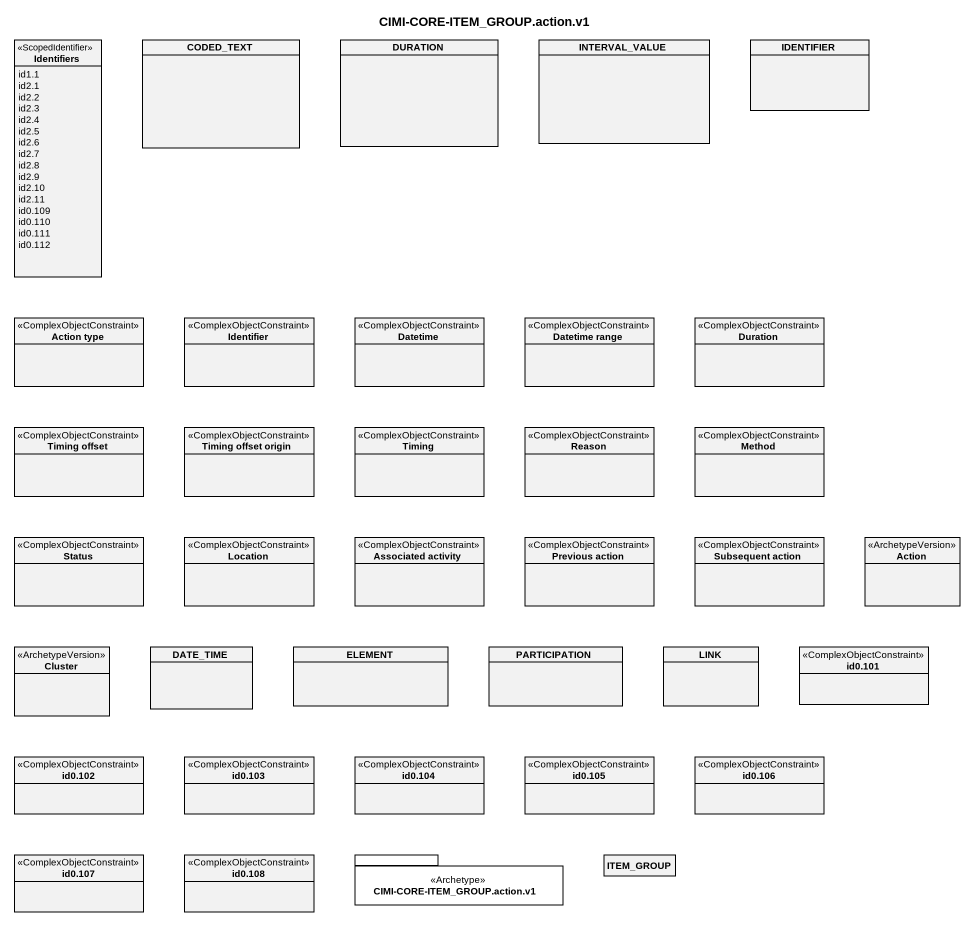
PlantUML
@startuml
title CIMI-CORE-ITEM_GROUP.action.v1
hide circle
hide empty members
enum Identifiers <<ScopedIdentifier>> {
  id1.1
  id2.1
  id2.2
  id2.3
  id2.4
  id2.5
  id2.6
  id2.7
  id2.8
  id2.9
  id2.10
  id2.11
  id0.109
  id0.110
  id0.111
  id0.112
}
class CODED_TEXT
class DURATION
class INTERVAL_VALUE
class IDENTIFIER
class "Action type" as Action_type <<ComplexObjectConstraint>>
class Identifier <<ComplexObjectConstraint>>
class Datetime <<ComplexObjectConstraint>>
class "Datetime range" as Datetime_range <<ComplexObjectConstraint>>
class Duration <<ComplexObjectConstraint>>
class "Timing offset" as Timing_offset <<ComplexObjectConstraint>>
class "Timing offset origin" as Timing_offset_origin <<ComplexObjectConstraint>>
class Timing <<ComplexObjectConstraint>>
class Reason <<ComplexObjectConstraint>>
class Method <<ComplexObjectConstraint>>
class Status <<ComplexObjectConstraint>>
class Location <<ComplexObjectConstraint>>
class "Associated activity" as Associated_activity <<ComplexObjectConstraint>>
class "Previous action" as Previous_action <<ComplexObjectConstraint>>
class "Subsequent action" as Subsequent_action <<ComplexObjectConstraint>>
class "Action" as Action_ <<ArchetypeVersion>>
class Cluster <<ArchetypeVersion>>
class DATE_TIME
class ELEMENT
class PARTICIPATION
class LINK
class "id0.101" as id0_101 <<ComplexObjectConstraint>>
class "id0.102" as id0_102 <<ComplexObjectConstraint>>
class "id0.103" as id0_103 <<ComplexObjectConstraint>>
class "id0.104" as id0_104 <<ComplexObjectConstraint>>
class "id0.105" as id0_105 <<ComplexObjectConstraint>>
class "id0.106" as id0_106 <<ComplexObjectConstraint>>
class "id0.107" as id0_107 <<ComplexObjectConstraint>>
class "id0.108" as id0_108 <<ComplexObjectConstraint>>
package "CIMI-CORE-ITEM_GROUP.action.v1" as CIMI_CORE_ITEM_GROUP_action <<Archetype>> {
}
class ITEM_GROUP
@enduml
